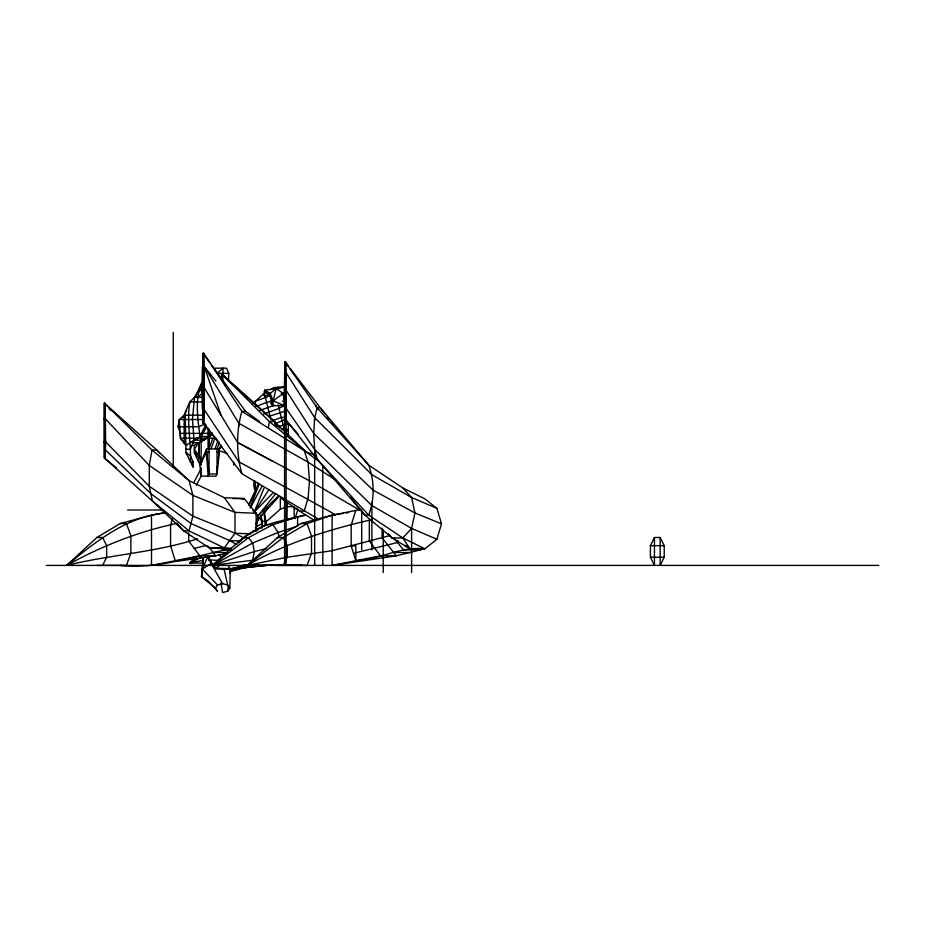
<?xml version="1.0" encoding="UTF-8"?>
<svg xmlns="http://www.w3.org/2000/svg" width="925" height="925" viewBox="0 0 925 925"><rect width="100%" height="100%" fill="white"/><g stroke="black" fill="none" stroke-linecap="round" stroke-linejoin="round"><path stroke-width="1.39" d="M233.609 465.136L233.609 462.384M280.761 498.055L299.515 511.074L304.221 511.074L308.037 498.043M287.282 502.576L286.97 519.653M217.803 440.635L202.98 423.037L202.193 388.153L202.98 353.257L203.673 353.257L241.853 411.347L304.221 450.591L319.171 461.552M202.98 353.257L202.98 423.037L203.673 423.037L204.24 409.706L203.673 353.257L203.673 423.037L241.853 473.646L319.09 519.549M298.382 434.484L285.062 419.383L284.414 390.547L285.062 361.721L317.183 407.798L368.728 465.159L402.837 487.961L424.864 498.829L436.889 508.368L441.491 523.816L436.889 539.263L424.864 548.814L396.247 555.809L332.121 565.406L332.121 515.167L361.293 509.351M220.902 582.866L222.613 592.532L227.723 591.248L229.839 588.127L230.29 568.332L229.863 572.124M116.631 468.05L104.352 457.979L104.352 403.103L152.012 450.082L189.07 480.618L224.312 497.662L244.246 498.575L256.144 513.294L256.144 531.332M221.561 379.99L221.746 374.625L222.509 374.625L274.979 421.603L276.54 426.691M209.027 557.035L208.877 559.868L215.421 568.482L229.943 569.199L272.713 564.759M228.383 381.204L228.81 373.399L226.521 368.162L214.982 368.162M203.222 562.527L203.523 557.486M241.853 473.646C236.187 453.528 236.187 431.478 241.853 411.347L245.599 411.347L259.37 421.372M315.541 405.439L317.183 407.798L314.673 417.637L313.725 433.547L314.673 449.458L314.673 565.406M265.174 525.435L264.203 513.028M229.839 588.127L227.723 585.016L222.613 583.721L211.12 563.498L211.305 560.7M335.451 514.728L308.037 499.523L309.482 480.827L308.037 462.142L304.221 450.591M186.723 452.637L185.856 452.556L190.411 455.84L193.128 461.991L193.128 467.044L185.856 452.556L185.856 445.364L199.881 436.507C197.985 418.505 193.926 398.039 202.864 381.539M229.805 571.604L230.059 568.736M210.021 582.842L217.502 591.248L215.386 588.127L201.5 576.645L203.407 557.717M209.085 581.79L201.5 576.645L203.407 557.602M255.219 481.22L255.462 489.568L254.618 489.568L253.693 485.139L254.213 481.22M192.308 442.74L199.268 442.74L210.125 436.507L210.472 433.386M227.723 591.248L228.348 585.664M397.819 540.35L397.542 542.524L353.5 553.3M217.005 469.056L217.398 466.223M217.791 463.402L219.341 448.868L220.959 445.075M229.782 573.454L230.29 569.765M201.5 576.645L202.933 567.407M268.423 427.2L269.406 421.603L222.509 374.625L222.509 379.99M255.959 530.314L258.191 516.451L255.15 511.849L252.814 510.565M252.687 560.111L254.352 551.554L252.687 542.998L248.351 537.714L242.974 537.714L212.438 565.406L255.52 559.845M411.602 572.61L411.602 528.406L414.955 512.959L411.602 497.511L402.837 487.961M255.936 524.302L258.191 516.451L257.717 520.301M172.663 518.451L170.57 525.134L170.57 545.947L175.183 560.654L181.716 560.654L215.629 555.809L227.55 553.104M294.983 518.752L297.919 509.397M355.813 510.427L351.188 525.134L351.188 545.947L355.813 560.654C379.181 559.787 400.964 545.97 424.864 548.814L402.837 537.945L368.728 515.144L317.183 459.286L285.628 419.383L285.628 361.721L286.276 390.547L285.073 419.383L285.062 361.721L288.496 366.208M178.895 424.355L178.109 426.76L179.878 432.056M209.062 448.868L212.796 438.23M211.097 448.868L215.12 437.502M215.016 448.868L217.699 441.294M219.433 442.219L217.051 448.868L217.051 473.935L216.034 476.121L201.13 476.121L199.881 464.986L206.576 448.868L219.341 448.868M250.155 507.582L258.907 484.827M203.465 385.748L198.725 390.593L194.528 397.368L192.435 419.522L194.042 440.15L190.411 449.284L185.856 449.284M265.914 397.611L264.168 395.588L264.747 390.177L276.147 388.546L283.385 393.426L284.218 405.566L272.898 405.705L270.273 402.664M273.28 492.632L254.225 512.022L263.96 488.169M195.279 397.368L201.13 383.806L201.13 386.523M222.613 583.721L217.502 585.016L202.344 569.072L208.148 555.925M193.163 441.445L201.13 436.507L210.125 436.507L211.802 432.796M248.524 505.27L258.688 483.151M102.594 565.406L106.641 557.232L106.641 545.669L102.594 537.494L96.882 537.494L66.658 565.406C110.052 554.699 154.984 552.537 197.649 538.778M283.223 565.406L287.27 557.232L287.27 545.669L283.223 537.494L277.5 537.494L247.276 565.406L287.27 557.232L332.121 550.687L390.234 535.54M654.461 537.494L654.461 565.406L650.414 557.232L650.414 545.669L654.461 537.494L660.173 537.494L664.219 545.669L664.219 557.232L660.173 565.406L660.173 537.494M249.368 504.137L255.115 492.597M205.963 424.448L199.881 436.507L206.321 426.39M229.539 573.396L233.562 568.551M199.881 464.986L206.576 452.094L206.576 448.868M193.718 482.746L201.083 468.79M196.308 485.29L200.991 476.41M250.444 507.779L261.74 486.677M201.13 436.507L206.564 426.76M191.787 445.364L194.319 445.364L208.981 436.507L210.761 433.386L201.13 433.386M195.279 440.15L196.69 437.895M254.225 512.022L269.002 489.556M215.386 588.127L217.502 585.016M210.125 436.507L212.426 433.189M177.924 524.475L183.682 530.869L189.07 530.869L192.874 516.15L192.874 495.337L189.07 480.618L156.834 450.082L104.352 403.103L104.352 457.979L152.417 501.003L183.682 530.869L209.177 547.912L224.312 547.912L235.008 533.193L235.008 512.381L224.312 497.662M275.407 493.996L257.844 516.011L257.878 519.896L278.968 496.505M238.627 542.998C255.184 523.712 282.391 521.18 305.562 514.809M248.351 565.406L251.82 561.174M257.878 519.931L268.019 507.894M230.163 570.737L232.036 568.563M388.118 533.713L392.015 537.945L402.837 537.945L411.602 528.406L436.889 539.263M198.17 397.368L202.667 392.524M252.907 403.473L264.342 393.16L270.875 419.869M182.237 417.776L184.907 415.175M278.367 495.962L257.844 516.011L256.028 514.011M195.025 558.226L189.81 563.036L202.76 563.036M294.196 518.104L294.185 506.715L287.259 506.727L280.333 509.178L266.331 521.619L261.752 520.96L260.885 515.734M217.051 373.399L223.087 368.162L223.087 376.001M220.069 558.873L212.438 565.406L215.19 564.851M223.353 556.075L226.625 553.266M218.762 449.296L221.954 446.798M196.551 557.798L189.81 563.036L203.593 560.215M71.202 561.972L66.658 565.406L69.41 564.539M194.366 559.602L189.81 563.036L201.419 557.312M250.687 562.828L247.276 565.406L250.028 564.539M252.964 561.117L255.242 559.394M283.385 393.426L273.129 400.803L272.898 405.705L269.834 395.53L270.204 393.426L276.147 388.546L273.129 400.803L284.218 405.566M211.779 562.654L215.421 568.482L220.867 564.655M285.258 419.314L274.644 424.02M202.344 569.072L211.12 563.498M96.882 537.494L120.169 523.562L151.503 515.167L165.436 512.381M343.106 513.444L332.121 515.167L300.787 523.562L277.5 537.494L277.5 538.616M270.343 389.679L273.95 387.587L285.443 386.523M216.115 563.325L212.438 565.406L254.352 551.554L266.608 548.467M242.974 537.714L266.261 524.648L272.852 524.648L297.596 516.878L305.84 515.179M284.842 405.231L279.049 408.411L263.683 414.007M282.553 401.358L284.854 400.109M255.3 527.158L262.654 523.492M236.303 567.453L229.943 569.199L228.44 565.718M283.154 395.669L285.733 394.408M205.258 423.835L198.725 426.76L178.109 426.76L179.277 419.522L184.144 415.175L189.787 401.936L194.528 397.368L202.922 397.368M196.389 457.1L199.268 455.84L198.702 442.74L194.319 449.284L199.268 455.84L201.997 461.991L198.644 461.991L194.319 452.637L194.319 445.364M267.938 396.64L254.838 401.404L256.052 406.353L270.401 401.126M259.925 410.422L274.158 405.243M269.938 416.03L285.548 411.012M272.447 420.702L281.269 417.487L285.501 417.406M278.009 426.552L288.311 423.881M281.466 429.489L283.987 428.576L288.311 430.391L284.727 431.593L278.217 405M259.197 564.643L232.464 570.713L249.322 564.632M243.148 565.533L233.805 568.678L215.421 568.482L213.837 564.828M163.864 513.225C125.823 517.063 95.182 542.177 66.658 565.406C101.484 546.108 138.542 531.413 177.554 523.273M258.827 518.104L261.463 517.225M332.121 515.167L307.065 523.562L283.223 537.494L247.276 565.406C285.964 542.848 328.525 529.551 371.885 519.63M232.464 570.713L239.205 568.551M255.543 530.649L258.283 529.817M279.882 522.012L297.596 516.878L297.596 526.14L278.182 532.43L252.687 542.998L212.438 565.406L248.351 537.714L272.852 524.648L278.182 532.43L278.864 536.639M247.611 564.736L233.805 568.678L215.421 568.482M120.169 565.429C157.978 569.511 193.938 556.064 230.221 548.814M229.943 569.199L246.443 564.632M194.285 548.456L206.113 545.472M249.981 564.77L233.805 568.678L272.563 564.736M241.968 499.118L244.246 498.575L233.019 498.575M275.812 389.171L285.536 386.904M294.162 508.889L296.948 508.334M332.121 565.406L380.487 555.809L396.247 555.809L382.094 537.783L382.094 528.082M242.974 565.406L300.405 564.851M209.119 547.242L215.629 555.809L199.858 555.809L151.503 565.406L151.503 515.167M345.858 513.017L348.598 512.577M297.596 565.406L301.712 564.759M281.188 393.553L285.467 393.31M264.168 395.588L269.834 395.53L273.129 400.803L270.204 393.426L264.747 390.177L269.834 395.53L264.122 391.726M436.889 508.368L411.602 497.511L371.885 474.698L314.673 417.637L286.103 372.729L284.588 372.729L284.588 565.406M218.265 373.399L228.81 373.399M202.193 388.153L204.448 388.153L237.656 442.497L309.482 480.827L360.276 510.496M198.725 390.593L203.026 390.593M284.414 390.547L286.276 390.547L313.725 433.547L373.087 490.146L414.955 512.959L441.491 523.816M202.899 401.936L189.787 401.936C186.515 422.043 191.278 441.919 190.411 461.991L193.128 461.991M284.588 408.364L286.103 408.364L314.673 449.458L371.885 505.593L411.602 528.406M308.037 499.523L238.823 461.748L204.24 409.706L202.413 409.706L202.413 366.589L204.24 366.589L215.883 381.065M186.723 411.243L185.613 411.243L185.22 415.175L185.856 445.364L186.723 445.364L180.456 438.23L179.277 419.522L203.199 419.522M202.691 415.175L184.144 415.175L184.225 443.295L185.856 445.364M103.808 419.175L105.658 419.175L149.307 465.472L192.874 495.337L235.008 512.381L256.144 513.294M179.774 433.386L199.511 433.386M180.363 434.6L180.456 438.23L193.926 438.23M195.279 438.23L214.623 438.23M194.042 440.15L204.182 440.15M103.808 441.907L105.658 441.907L149.307 486.284L192.874 516.15L235.008 533.193L243.865 538.015M209.062 429.408L209.062 473.935L208.056 476.121L206.576 452.094L209.062 452.094M217.051 452.094L219.341 452.094L217.051 473.935L209.062 473.935L206.576 452.094M127.627 509.999L162.904 509.999M120.169 523.562L126.436 523.562L130.876 535.829L130.876 553.162L126.436 565.429L96.882 565.406M300.787 523.562L307.065 523.562L311.494 535.829L311.494 553.162L307.065 565.429L277.5 565.406M650.414 545.669L664.219 545.669M351.188 545.947L355.813 545.947L355.813 560.654M231.285 549.878L222.867 549.878L221.167 547.773M420.32 549.878L403.497 549.878L394.142 538.315M213.374 552.502L227.388 552.502M393.992 552.502L410.816 552.502M650.414 557.232L664.219 557.232M46.25 565.406L878.75 565.406M235.008 533.193L250.502 533.864M105.381 449.943L150.867 493.638L190.978 523.515L229.654 540.558L240.604 541.033M159.609 453.25L156.834 450.082L152.012 450.082L149.307 465.472L149.307 486.284L152.417 501.003L189.07 530.869L224.312 547.912L231.423 548.236M218.265 560.388L208.877 559.868L207.558 556.63M224.312 547.912L227.411 548.814L209.177 547.912L207.639 545.819M306.453 452.14L274.216 421.603L269.406 421.603L306.453 452.14L314.65 454.857M219.028 450.602L226.995 453.423M237.656 442.497L272.551 461.263M204.24 409.706L204.24 366.589L238.823 423.245L308.037 462.142L335.706 480.063M229.654 540.558L236.95 544.686M392.015 537.945L409.995 548.814L402.837 537.945M299.515 511.074L314.118 520.255M194.319 452.637L199.268 455.84L198.644 461.991L200.713 465.021M218.485 554.734L221.838 557.347M405.624 545.345L409.995 548.814M392.223 537.945L364.843 515.144L317.183 459.286L314.673 449.458M109.15 408.48L111.058 410.631M279.778 427.928L274.216 421.603L221.746 374.625L221.746 379.99M350.587 497.268L364.843 515.144L368.728 515.144C374.59 499.315 374.59 480.977 368.728 465.159L320.281 407.798L290.219 368.462M324.652 413.429L320.281 407.798L317.183 407.798L317.183 409.474M327.277 416.805L329.022 419.048M331.647 422.424L333.393 424.667M380.487 555.809L369.341 541.102L369.341 520.289M199.858 555.809L188.712 541.102L188.712 532.777M180.456 438.23L184.225 443.295M203.824 354.425L209.802 362.554M211.501 364.878L245.599 411.347M285.062 361.721L286.704 364.08M292.473 372.347L294.115 374.717M208.137 556.815L209.593 559.151M195.129 452.556L196.62 455.979M191.567 463.252L193.128 467.044M205.188 369.295L204.24 366.589L221.052 415.325M223.954 568.644L227.723 585.016M264.203 511.271L266.469 524.475M274.979 421.603L275.835 425.801M261.104 517.075L262.191 527.898M261.891 522.255L261.185 516.555L261.972 527.921M222.509 374.625L222.682 379.99M208.958 438.23L208.981 438.843M201.107 438.23L201.13 438.843M280.321 498.02L280.333 509.178M383.251 529.828L383.251 572.61M371.885 502.784L371.885 549.808M361.698 509.872L361.698 549.808M322.79 465.206L322.79 565.406M314.673 417.637L314.673 420.285M288.311 422.575L288.311 436.091M286.103 372.729L286.103 565.406M238.823 423.245L238.823 425.997M208.981 436.507L208.981 448.475M208.056 428.09L208.056 449.03M201.13 434.426L201.13 464.986M201.13 467.772L201.13 476.121M199.268 442.74L199.268 458.303M173.252 332.468L173.252 466.663M105.658 441.907L105.115 457.979L105.115 403.103L105.658 441.907"/></g></svg>
